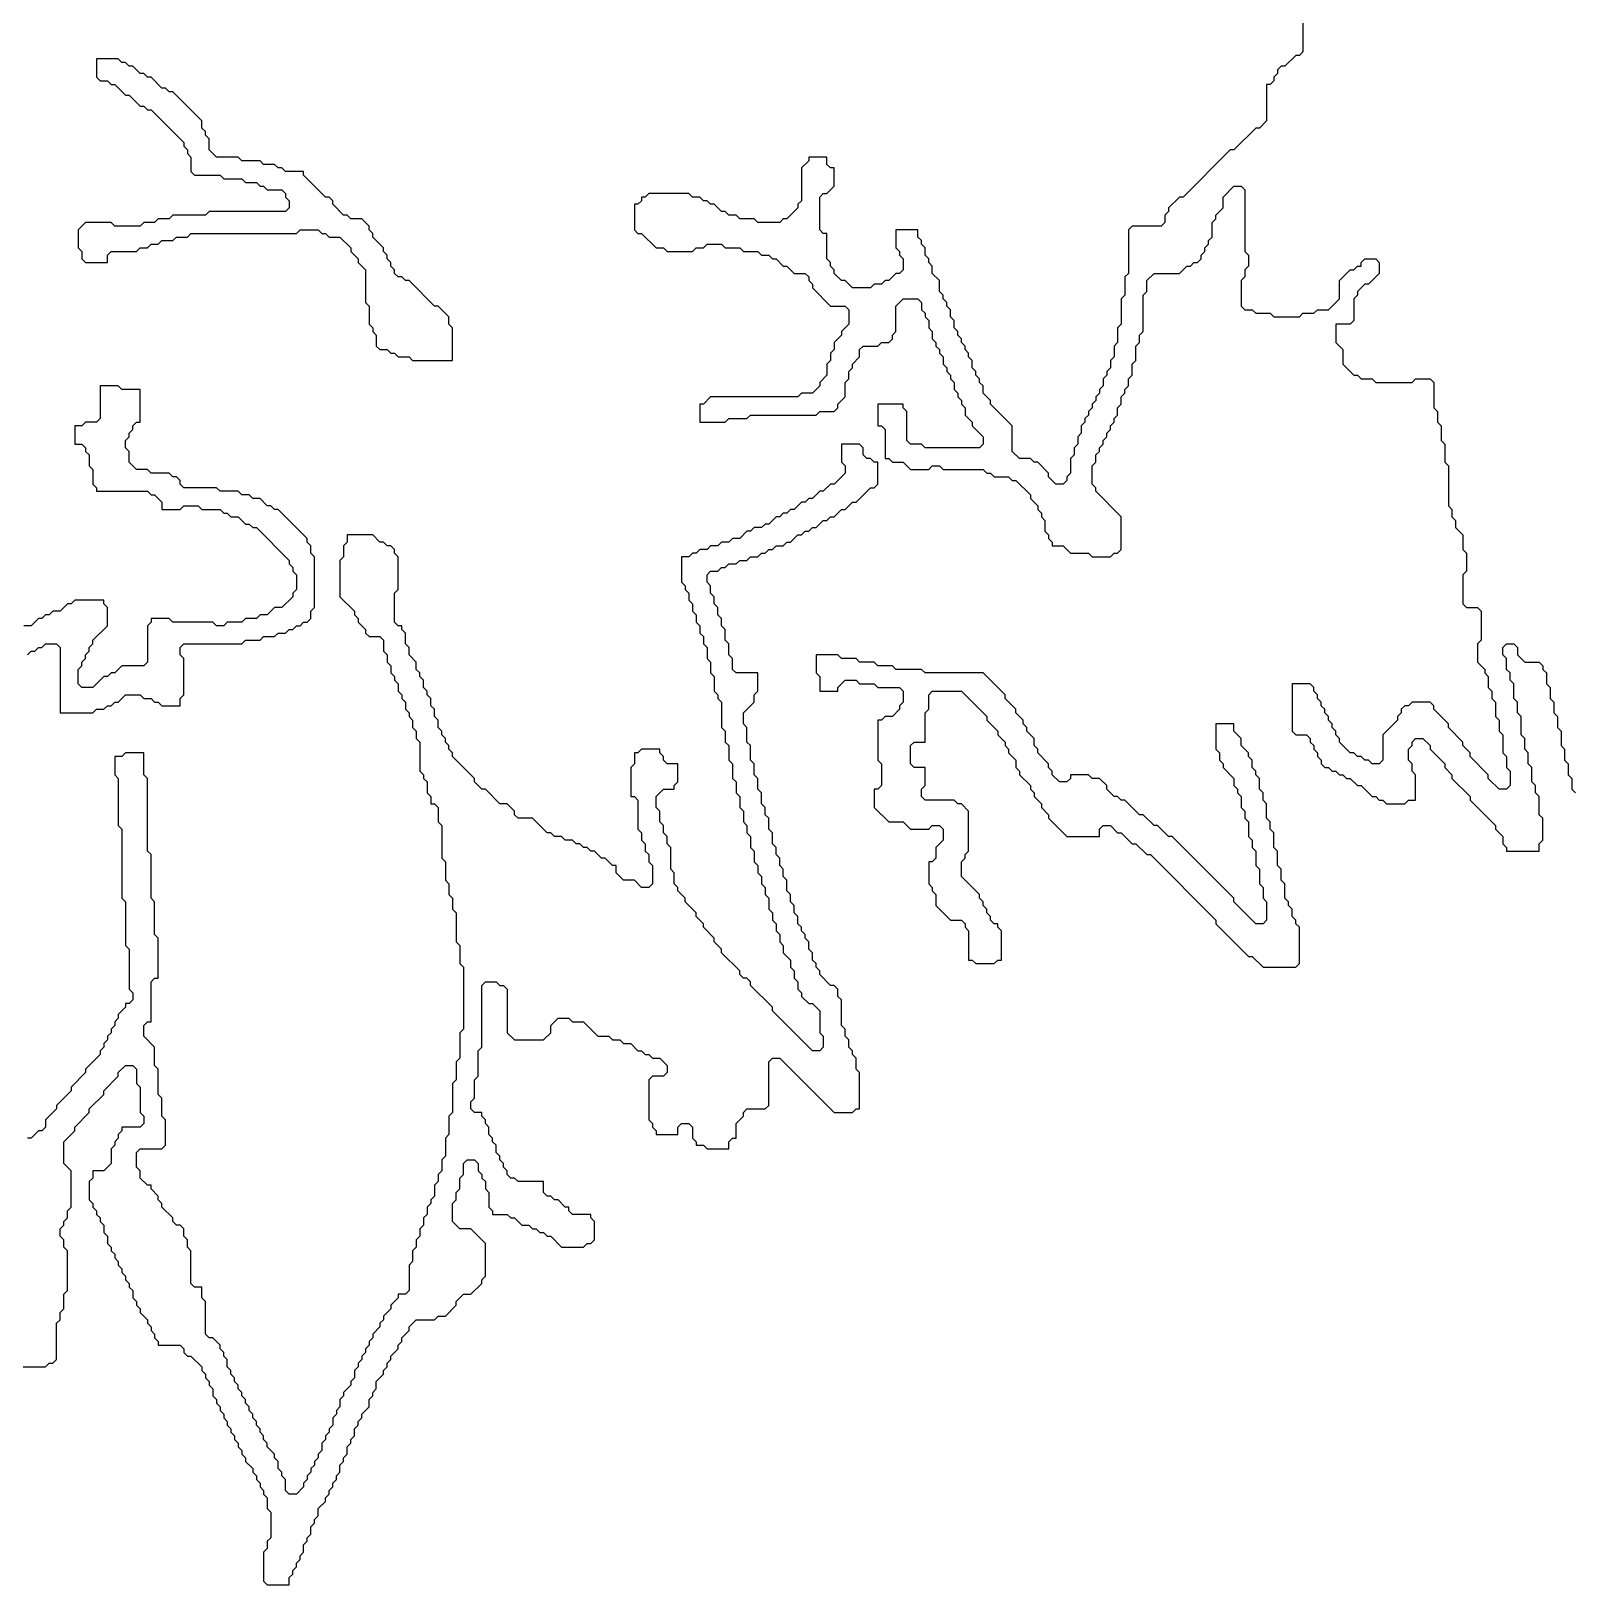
# Model space of a CAD drawing. Header units: metres. Extents: x 0 to 100, y 0 to 127.
# Drawn here: x 73.28 to 83.88, y 1.7 to 12.39 of the extents above; entities that cross this region are included whole.
import ezdxf

# ---------------------------------------------------------------- set-up
doc = ezdxf.new("R2010")
doc.units = ezdxf.units.M

msp = doc.modelspace()

# ---------------------------------------------------------------- linework, layer by layer
for points in [[(82.025, 12.55), (82.025, 12.25), (82, 12.225), (81.975, 12.225), (81.9, 12.15), (81.875, 12.15), (81.85, 12.125), (81.85, 12.1), (81.825, 12.075), (81.825, 12.05), (81.8, 12.025), (81.775, 12.025), (81.775, 11.775), (81.725, 11.725), (81.7, 11.725), (81.55, 11.575), (81.525, 11.575), (81.2, 11.25), (81.175, 11.25), (81.1, 11.175), (81.1, 11.15), (81.075, 11.125), (81.075, 11.075), (81.05, 11.05), (80.85, 11.05), (80.825, 11.025), (80.825, 10.725), (80.8, 10.7), (80.8, 10.575), (80.775, 10.55), (80.775, 10.375), (80.75, 10.35), (80.75, 10.25), (80.725, 10.225), (80.725, 10.15), (80.7, 10.125), (80.7, 10.075), (80.675, 10.05), (80.675, 10.025), (80.65, 10), (80.65, 9.95), (80.625, 9.925), (80.625, 9.9), (80.6, 9.875), (80.6, 9.85), (80.575, 9.825), (80.575, 9.8), (80.55, 9.775), (80.55, 9.75), (80.525, 9.725), (80.525, 9.7), (80.5, 9.675), (80.5, 9.625), (80.475, 9.6), (80.475, 9.55), (80.45, 9.525), (80.45, 9.475), (80.425, 9.45), (80.425, 9.35), (80.4, 9.325), (80.4, 9.3), (80.375, 9.275), (80.325, 9.275), (80.275, 9.325), (80.275, 9.35), (80.2, 9.425), (80.175, 9.425), (80.15, 9.45), (80.075, 9.45), (80.025, 9.5), (80.025, 9.675), (79.875, 9.825), (79.875, 9.85), (79.825, 9.9), (79.825, 9.95), (79.8, 9.975), (79.8, 10), (79.775, 10.025), (79.775, 10.05), (79.75, 10.075), (79.75, 10.125), (79.725, 10.15), (79.725, 10.175), (79.7, 10.2), (79.7, 10.225), (79.675, 10.25), (79.675, 10.275), (79.65, 10.3), (79.65, 10.325), (79.625, 10.35), (79.625, 10.4), (79.6, 10.425), (79.6, 10.475), (79.575, 10.5), (79.575, 10.525), (79.55, 10.55), (79.55, 10.575), (79.525, 10.6), (79.525, 10.675), (79.475, 10.725), (79.475, 10.775), (79.45, 10.8), (79.45, 10.825), (79.425, 10.85), (79.425, 10.9), (79.4, 10.925), (79.4, 10.95), (79.375, 10.975), (79.375, 11.025), (79.225, 11.025), (79.225, 10.9), (79.25, 10.875), (79.25, 10.85), (79.275, 10.825), (79.275, 10.75), (79.25, 10.725), (79.225, 10.725), (79.175, 10.675), (79.15, 10.675), (79.125, 10.65), (79.075, 10.65), (79.05, 10.625), (78.925, 10.625), (78.875, 10.675), (78.85, 10.675), (78.8, 10.725), (78.8, 10.75), (78.775, 10.775), (78.775, 10.8), (78.75, 10.825), (78.75, 11), (78.725, 11), (78.7, 11.025), (78.7, 11.25), (78.725, 11.275), (78.75, 11.275), (78.8, 11.325), (78.8, 11.45), (78.775, 11.45), (78.75, 11.475), (78.75, 11.525), (78.625, 11.525), (78.625, 11.5), (78.575, 11.45), (78.575, 11.225), (78.55, 11.2), (78.55, 11.175), (78.475, 11.1), (78.45, 11.1), (78.425, 11.075), (78.275, 11.075), (78.25, 11.1), (78.15, 11.1), (78.125, 11.125), (78.075, 11.125), (78.05, 11.15), (78.025, 11.15), (77.975, 11.2), (77.95, 11.2), (77.925, 11.225), (77.9, 11.225), (77.875, 11.25), (77.825, 11.25), (77.8, 11.275), (77.525, 11.275), (77.5, 11.25), (77.475, 11.25), (77.475, 11.225), (77.45, 11.2), (77.425, 11.2), (77.425, 11.025), (77.45, 11), (77.475, 11), (77.575, 10.9), (77.625, 10.9), (77.65, 10.875), (77.825, 10.875), (77.85, 10.9), (77.9, 10.9), (77.925, 10.925), (78.025, 10.925), (78.05, 10.9), (78.15, 10.9), (78.175, 10.875), (78.275, 10.875), (78.3, 10.85), (78.35, 10.85), (78.375, 10.825), (78.4, 10.825), (78.45, 10.775), (78.475, 10.775), (78.525, 10.725), (78.6, 10.725), (78.625, 10.7), (78.625, 10.675), (78.65, 10.65), (78.65, 10.625), (78.775, 10.5), (78.875, 10.5), (78.9, 10.475), (78.9, 10.375), (78.85, 10.325), (78.85, 10.3), (78.8, 10.25), (78.8, 10.2), (78.775, 10.175), (78.775, 10.125), (78.75, 10.1), (78.75, 10.025), (78.7, 9.975), (78.7, 9.95), (78.65, 9.9), (78.575, 9.9), (78.55, 9.875), (77.95, 9.875), (77.9, 9.825), (77.875, 9.825), (77.875, 9.7), (78.05, 9.7), (78.075, 9.725), (78.2, 9.725), (78.225, 9.75), (78.675, 9.75), (78.7, 9.775), (78.8, 9.775), (78.825, 9.8), (78.825, 9.825), (78.875, 9.875), (78.875, 9.975), (78.9, 10), (78.9, 10.05), (78.925, 10.075), (78.925, 10.1), (78.975, 10.15), (78.975, 10.2), (79, 10.225), (79.1, 10.225), (79.125, 10.25), (79.175, 10.25), (79.2, 10.275), (79.2, 10.3), (79.225, 10.325), (79.225, 10.5), (79.275, 10.55), (79.375, 10.55), (79.4, 10.525), (79.4, 10.475), (79.425, 10.45), (79.425, 10.425), (79.45, 10.4), (79.45, 10.35), (79.475, 10.325), (79.475, 10.275), (79.5, 10.25), (79.5, 10.225), (79.525, 10.2), (79.525, 10.175), (79.55, 10.15), (79.55, 10.1), (79.575, 10.075), (79.575, 10.05), (79.6, 10.025), (79.6, 10), (79.625, 9.975), (79.625, 9.925), (79.65, 9.9), (79.65, 9.875), (79.675, 9.85), (79.675, 9.825), (79.7, 9.8), (79.7, 9.75), (79.75, 9.7), (79.75, 9.675), (79.825, 9.6), (79.825, 9.55), (79.8, 9.525), (79.425, 9.525), (79.4, 9.55), (79.325, 9.55), (79.3, 9.575), (79.3, 9.775), (79.275, 9.8), (79.275, 9.825), (79.1, 9.825), (79.1, 9.675), (79.125, 9.675), (79.15, 9.65), (79.15, 9.45), (79.175, 9.45), (79.2, 9.425), (79.275, 9.425), (79.325, 9.375), (79.45, 9.375), (79.475, 9.4), (79.525, 9.4), (79.55, 9.375), (79.825, 9.375), (79.85, 9.35), (79.875, 9.35), (79.9, 9.325), (80, 9.325), (80.025, 9.3), (80.05, 9.3), (80.15, 9.2), (80.15, 9.175), (80.2, 9.125), (80.2, 9.1), (80.225, 9.075), (80.225, 9.05), (80.25, 9.025), (80.25, 8.95), (80.275, 8.925), (80.275, 8.9), (80.3, 8.875), (80.3, 8.85), (80.375, 8.85), (80.425, 8.8), (80.55, 8.8), (80.575, 8.775), (80.7, 8.775), (80.725, 8.8), (80.75, 8.8), (80.775, 8.825), (80.775, 9.05), (80.6, 9.225), (80.6, 9.25), (80.575, 9.275), (80.575, 9.4), (80.6, 9.425), (80.6, 9.475), (80.625, 9.5), (80.625, 9.525), (80.65, 9.55), (80.65, 9.575), (80.675, 9.6), (80.675, 9.625), (80.7, 9.65), (80.7, 9.675), (80.725, 9.7), (80.725, 9.725), (80.75, 9.75), (80.75, 9.8), (80.775, 9.825), (80.775, 9.875), (80.8, 9.9), (80.8, 9.925), (80.825, 9.95), (80.825, 10), (80.85, 10.025), (80.85, 10.1), (80.875, 10.125), (80.875, 10.225), (80.9, 10.25), (80.9, 10.3), (80.925, 10.325), (80.925, 10.575), (80.95, 10.6), (80.95, 10.675), (81, 10.725), (81.175, 10.725), (81.225, 10.775), (81.25, 10.775), (81.275, 10.8), (81.3, 10.8), (81.325, 10.825), (81.325, 10.85), (81.35, 10.875), (81.35, 10.9), (81.375, 10.925), (81.375, 10.95), (81.4, 10.975), (81.4, 11.075), (81.425, 11.1), (81.425, 11.125), (81.475, 11.175), (81.475, 11.25), (81.55, 11.325), (81.6, 11.325), (81.625, 11.3), (81.625, 10.875), (81.65, 10.85), (81.65, 10.775), (81.625, 10.75), (81.625, 10.7), (81.6, 10.675), (81.6, 10.5), (81.625, 10.475), (81.675, 10.475), (81.7, 10.45), (81.8, 10.45), (81.825, 10.425), (82, 10.425), (82.025, 10.45), (82.1, 10.45), (82.125, 10.475), (82.2, 10.475), (82.275, 10.55), (82.275, 10.675), (82.35, 10.75), (82.375, 10.75), (82.4, 10.775), (82.425, 10.775), (82.425, 10.8), (82.45, 10.825), (82.525, 10.825), (82.55, 10.8), (82.55, 10.725), (82.475, 10.65), (82.45, 10.65), (82.4, 10.6), (82.4, 10.575), (82.375, 10.55), (82.375, 10.4), (82.35, 10.375), (82.25, 10.375), (82.25, 10.25), (82.3, 10.2), (82.3, 10.1), (82.375, 10.025), (82.4, 10.025), (82.425, 10), (82.5, 10), (82.525, 9.975), (82.775, 9.975), (82.8, 10), (82.9, 10), (82.925, 9.975), (82.925, 9.8), (82.95, 9.775), (82.95, 9.7), (82.975, 9.675), (82.975, 9.575), (83, 9.55), (83, 9.425), (83.025, 9.4), (83.025, 9.125), (83.05, 9.1), (83.05, 9.05), (83.075, 9.025), (83.075, 8.975), (83.125, 8.925), (83.125, 8.825), (83.15, 8.8), (83.15, 8.675), (83.125, 8.65), (83.125, 8.45), (83.15, 8.425), (83.225, 8.425), (83.25, 8.4), (83.25, 8.2), (83.225, 8.175), (83.225, 8.05), (83.275, 8), (83.275, 7.975), (83.3, 7.95), (83.3, 7.875), (83.325, 7.85), (83.325, 7.8), (83.35, 7.775), (83.35, 7.675), (83.375, 7.65), (83.375, 7.575), (83.4, 7.55), (83.4, 7.425), (83.425, 7.4), (83.425, 7.325), (83.45, 7.3), (83.45, 7.2), (83.425, 7.175), (83.375, 7.175), (83.3, 7.25), (83.3, 7.275), (83.175, 7.4), (83.175, 7.425), (83.125, 7.475), (83.125, 7.5), (83.025, 7.6), (83.025, 7.625), (82.925, 7.725), (82.925, 7.75), (82.9, 7.775), (82.775, 7.775), (82.75, 7.75), (82.725, 7.75), (82.7, 7.725), (82.7, 7.7), (82.675, 7.675), (82.675, 7.65), (82.575, 7.55), (82.575, 7.375), (82.55, 7.35), (82.5, 7.35), (82.475, 7.375), (82.45, 7.375), (82.425, 7.4), (82.4, 7.4), (82.375, 7.425), (82.35, 7.425), (82.275, 7.5), (82.275, 7.525), (82.25, 7.55), (82.25, 7.575), (82.225, 7.6), (82.225, 7.625), (82.2, 7.65), (82.2, 7.675), (82.175, 7.7), (82.175, 7.725), (82.15, 7.75), (82.15, 7.775), (82.125, 7.8), (82.125, 7.825), (82.1, 7.85), (82.1, 7.875), (82.075, 7.9), (81.95, 7.9), (81.95, 7.575), (81.975, 7.55), (82.05, 7.55), (82.075, 7.525), (82.075, 7.5), (82.1, 7.475), (82.1, 7.45), (82.125, 7.425), (82.125, 7.4), (82.15, 7.375), (82.15, 7.35), (82.175, 7.325), (82.2, 7.325), (82.225, 7.3), (82.25, 7.3), (82.275, 7.275), (82.3, 7.275), (82.325, 7.25), (82.35, 7.25), (82.4, 7.2), (82.425, 7.2), (82.5, 7.125), (82.525, 7.125), (82.55, 7.1), (82.575, 7.1), (82.6, 7.075), (82.725, 7.075), (82.75, 7.1), (82.8, 7.1), (82.8, 7.275), (82.775, 7.3), (82.775, 7.35), (82.75, 7.375), (82.75, 7.45), (82.775, 7.475), (82.775, 7.5), (82.8, 7.525), (82.85, 7.525), (82.9, 7.475), (82.9, 7.45), (83, 7.35), (83, 7.325), (83.05, 7.275), (83.05, 7.25), (83.175, 7.125), (83.175, 7.1), (83.35, 6.925), (83.35, 6.9), (83.4, 6.85), (83.4, 6.8), (83.425, 6.775), (83.425, 6.75), (83.65, 6.75), (83.65, 6.8), (83.675, 6.825), (83.675, 6.975), (83.65, 7), (83.65, 7.125), (83.625, 7.15), (83.625, 7.2), (83.6, 7.225), (83.6, 7.325), (83.575, 7.35), (83.575, 7.425), (83.55, 7.45), (83.55, 7.525), (83.525, 7.55), (83.525, 7.675), (83.5, 7.7), (83.5, 7.775), (83.475, 7.8), (83.475, 7.9), (83.45, 7.925), (83.45, 7.975), (83.425, 8), (83.425, 8.075), (83.4, 8.1), (83.4, 8.15), (83.425, 8.175), (83.475, 8.175), (83.5, 8.15), (83.5, 8.1), (83.55, 8.05), (83.65, 8.05), (83.675, 8.025), (83.675, 8), (83.7, 7.975), (83.7, 7.9), (83.725, 7.875), (83.725, 7.8), (83.75, 7.775), (83.75, 7.7), (83.775, 7.675), (83.775, 7.6), (83.8, 7.575), (83.8, 7.475), (83.825, 7.45), (83.825, 7.375), (83.85, 7.35), (83.85, 7.275), (83.875, 7.25), (83.875, 7.175), (83.9, 7.15)], [(73.25, 8.1), (73.275, 8.125), (73.3, 8.125), (73.325, 8.15), (73.35, 8.15), (73.375, 8.175), (73.45, 8.175), (73.475, 8.15), (73.475, 7.7), (73.7, 7.7), (73.725, 7.725), (73.775, 7.725), (73.8, 7.75), (73.825, 7.75), (73.85, 7.775), (73.875, 7.775), (73.925, 7.825), (74.025, 7.825), (74.05, 7.8), (74.1, 7.8), (74.125, 7.775), (74.15, 7.775), (74.175, 7.75), (74.3, 7.75), (74.3, 7.8), (74.325, 7.825), (74.325, 8.075), (74.3, 8.1), (74.3, 8.15), (74.325, 8.175), (74.725, 8.175), (74.75, 8.2), (74.85, 8.2), (74.875, 8.225), (74.95, 8.225), (74.975, 8.25), (75.025, 8.25), (75.05, 8.275), (75.075, 8.275), (75.1, 8.3), (75.125, 8.3), (75.15, 8.325), (75.175, 8.325), (75.2, 8.35), (75.2, 8.4), (75.225, 8.425), (75.225, 8.775), (75.2, 8.8), (75.2, 8.85), (75.175, 8.875), (75.175, 8.9), (74.975, 9.1), (74.95, 9.1), (74.925, 9.125), (74.9, 9.125), (74.85, 9.175), (74.8, 9.175), (74.775, 9.2), (74.725, 9.2), (74.7, 9.225), (74.575, 9.225), (74.55, 9.25), (74.325, 9.25), (74.3, 9.275), (74.3, 9.3), (74.275, 9.325), (74.25, 9.325), (74.225, 9.35), (74.1, 9.35), (74.075, 9.375), (74, 9.375), (73.95, 9.425), (73.95, 9.5), (73.925, 9.525), (73.925, 9.575), (73.95, 9.6), (73.95, 9.625), (73.975, 9.65), (73.975, 9.675), (74, 9.7), (74.025, 9.7), (74.025, 9.925), (73.9, 9.925), (73.875, 9.95), (73.75, 9.95), (73.75, 9.725), (73.725, 9.7), (73.65, 9.7), (73.625, 9.675), (73.575, 9.675), (73.575, 9.55), (73.625, 9.55), (73.65, 9.525), (73.65, 9.5), (73.675, 9.475), (73.675, 9.4), (73.7, 9.375), (73.7, 9.275), (73.725, 9.25), (73.725, 9.225), (74.075, 9.225), (74.1, 9.2), (74.125, 9.2), (74.175, 9.15), (74.175, 9.1), (74.3, 9.1), (74.325, 9.125), (74.425, 9.125), (74.45, 9.1), (74.575, 9.1), (74.6, 9.075), (74.625, 9.075), (74.65, 9.05), (74.7, 9.05), (74.75, 9), (74.775, 9), (74.8, 8.975), (74.825, 8.975), (75.05, 8.75), (75.05, 8.725), (75.075, 8.7), (75.075, 8.675), (75.1, 8.65), (75.1, 8.55), (75.075, 8.525), (75.075, 8.5), (75, 8.425), (74.95, 8.425), (74.9, 8.375), (74.85, 8.375), (74.825, 8.35), (74.75, 8.35), (74.725, 8.325), (74.625, 8.325), (74.6, 8.3), (74.55, 8.3), (74.525, 8.325), (74.25, 8.325), (74.225, 8.35), (74.1, 8.35), (74.1, 8.325), (74.075, 8.3), (74.075, 8.05), (74.05, 8.025), (73.9, 8.025), (73.85, 7.975), (73.825, 7.975), (73.8, 7.95), (73.775, 7.95), (73.7, 7.875), (73.625, 7.875), (73.6, 7.9), (73.6, 8), (73.625, 8.025), (73.625, 8.05), (73.65, 8.075), (73.65, 8.1), (73.675, 8.125), (73.675, 8.15), (73.7, 8.175), (73.7, 8.2), (73.8, 8.3), (73.8, 8.425), (73.775, 8.45), (73.775, 8.475), (73.575, 8.475), (73.55, 8.45), (73.525, 8.45), (73.475, 8.4), (73.425, 8.4), (73.4, 8.375), (73.375, 8.375), (73.35, 8.35), (73.325, 8.35), (73.275, 8.3), (73.225, 8.3)], [(73.075, 3.2), (73.375, 3.2), (73.4, 3.225), (73.425, 3.225), (73.45, 3.25), (73.45, 3.5), (73.475, 3.525), (73.475, 3.575), (73.5, 3.6), (73.5, 3.7), (73.525, 3.725), (73.525, 4), (73.5, 4.025), (73.5, 4.075), (73.475, 4.1), (73.475, 4.15), (73.5, 4.175), (73.5, 4.2), (73.525, 4.225), (73.525, 4.275), (73.55, 4.3), (73.55, 4.55), (73.5, 4.6), (73.5, 4.75), (73.575, 4.825), (73.575, 4.85), (73.675, 4.95), (73.675, 4.975), (73.775, 5.075), (73.775, 5.1), (73.875, 5.2), (73.875, 5.225), (73.925, 5.275), (73.975, 5.275), (74, 5.25), (74, 5.15), (74.025, 5.125), (74.025, 4.95), (74.05, 4.925), (74.05, 4.875), (74.025, 4.85), (73.9, 4.85), (73.9, 4.825), (73.875, 4.8), (73.875, 4.775), (73.85, 4.75), (73.85, 4.725), (73.825, 4.7), (73.825, 4.6), (73.775, 4.55), (73.7, 4.55), (73.7, 4.5), (73.675, 4.475), (73.675, 4.35), (73.7, 4.325), (73.7, 4.3), (73.725, 4.275), (73.725, 4.25), (73.75, 4.225), (73.75, 4.2), (73.775, 4.175), (73.775, 4.125), (73.8, 4.1), (73.8, 4.05), (73.825, 4.025), (73.825, 4), (73.85, 3.975), (73.85, 3.95), (73.875, 3.925), (73.875, 3.9), (73.9, 3.875), (73.9, 3.85), (73.925, 3.825), (73.925, 3.8), (73.95, 3.775), (73.95, 3.75), (73.975, 3.725), (73.975, 3.675), (74, 3.65), (74, 3.625), (74.025, 3.6), (74.025, 3.575), (74.075, 3.525), (74.075, 3.5), (74.1, 3.475), (74.1, 3.45), (74.125, 3.425), (74.125, 3.4), (74.15, 3.375), (74.15, 3.35), (74.3, 3.35), (74.325, 3.325), (74.325, 3.3), (74.35, 3.275), (74.375, 3.275), (74.45, 3.2), (74.45, 3.175), (74.475, 3.15), (74.475, 3.125), (74.5, 3.1), (74.5, 3.075), (74.525, 3.05), (74.525, 3), (74.55, 2.975), (74.55, 2.95), (74.575, 2.925), (74.575, 2.9), (74.6, 2.875), (74.6, 2.85), (74.625, 2.825), (74.625, 2.8), (74.65, 2.775), (74.65, 2.75), (74.675, 2.725), (74.675, 2.7), (74.7, 2.675), (74.7, 2.65), (74.725, 2.625), (74.725, 2.6), (74.75, 2.575), (74.75, 2.55), (74.8, 2.5), (74.8, 2.475), (74.825, 2.45), (74.825, 2.425), (74.85, 2.4), (74.85, 2.375), (74.875, 2.35), (74.875, 2.325), (74.9, 2.3), (74.9, 2.225), (74.925, 2.2), (74.925, 2.025), (74.9, 2), (74.9, 1.95), (74.875, 1.925), (74.875, 1.725), (74.9, 1.7), (75.05, 1.7), (75.05, 1.75), (75.075, 1.775), (75.075, 1.8), (75.1, 1.825), (75.1, 1.85), (75.125, 1.875), (75.125, 1.9), (75.15, 1.925), (75.15, 1.975), (75.175, 2), (75.175, 2.025), (75.2, 2.05), (75.2, 2.1), (75.225, 2.125), (75.225, 2.15), (75.25, 2.175), (75.25, 2.225), (75.3, 2.275), (75.3, 2.3), (75.325, 2.325), (75.325, 2.35), (75.35, 2.375), (75.35, 2.4), (75.375, 2.425), (75.375, 2.45), (75.4, 2.475), (75.4, 2.525), (75.425, 2.55), (75.425, 2.575), (75.45, 2.6), (75.45, 2.65), (75.475, 2.675), (75.475, 2.7), (75.5, 2.725), (75.5, 2.775), (75.525, 2.8), (75.525, 2.825), (75.55, 2.85), (75.55, 2.875), (75.6, 2.925), (75.6, 2.975), (75.625, 3), (75.625, 3.025), (75.65, 3.05), (75.65, 3.1), (75.7, 3.15), (75.7, 3.175), (75.725, 3.2), (75.725, 3.225), (75.75, 3.25), (75.75, 3.275), (75.8, 3.325), (75.8, 3.35), (75.825, 3.375), (75.825, 3.4), (75.875, 3.45), (75.875, 3.475), (75.925, 3.525), (76.05, 3.525), (76.075, 3.55), (76.125, 3.55), (76.2, 3.625), (76.2, 3.65), (76.25, 3.7), (76.3, 3.7), (76.375, 3.775), (76.375, 3.8), (76.4, 3.825), (76.4, 4.05), (76.3, 4.15), (76.225, 4.15), (76.175, 4.2), (76.175, 4.325), (76.2, 4.35), (76.2, 4.4), (76.225, 4.425), (76.225, 4.5), (76.25, 4.525), (76.25, 4.6), (76.275, 4.625), (76.325, 4.625), (76.35, 4.6), (76.35, 4.55), (76.375, 4.525), (76.375, 4.5), (76.4, 4.475), (76.4, 4.425), (76.425, 4.4), (76.425, 4.3), (76.45, 4.275), (76.45, 4.25), (76.55, 4.25), (76.575, 4.225), (76.6, 4.225), (76.65, 4.175), (76.7, 4.175), (76.725, 4.15), (76.75, 4.15), (76.775, 4.125), (76.8, 4.125), (76.825, 4.1), (76.85, 4.1), (76.925, 4.025), (77.075, 4.025), (77.1, 4.05), (77.125, 4.05), (77.15, 4.075), (77.15, 4.2), (77.125, 4.225), (77.125, 4.25), (77, 4.25), (76.975, 4.275), (76.975, 4.3), (76.95, 4.3), (76.9, 4.35), (76.875, 4.35), (76.85, 4.375), (76.825, 4.375), (76.8, 4.4), (76.8, 4.475), (76.625, 4.475), (76.6, 4.5), (76.575, 4.5), (76.55, 4.525), (76.55, 4.55), (76.525, 4.575), (76.525, 4.6), (76.5, 4.625), (76.5, 4.65), (76.475, 4.675), (76.475, 4.725), (76.45, 4.75), (76.45, 4.775), (76.425, 4.8), (76.425, 4.85), (76.4, 4.875), (76.4, 4.9), (76.375, 4.925), (76.375, 4.95), (76.325, 4.95), (76.3, 4.975), (76.3, 5.025), (76.325, 5.05), (76.325, 5.175), (76.35, 5.2), (76.35, 5.375), (76.375, 5.4), (76.375, 5.825), (76.4, 5.85), (76.475, 5.85), (76.5, 5.825), (76.525, 5.825), (76.55, 5.8), (76.55, 5.5), (76.6, 5.45), (76.8, 5.45), (76.85, 5.5), (76.85, 5.55), (76.9, 5.6), (76.975, 5.6), (77, 5.575), (77.075, 5.575), (77.175, 5.475), (77.25, 5.475), (77.275, 5.45), (77.325, 5.45), (77.35, 5.425), (77.4, 5.425), (77.45, 5.375), (77.475, 5.375), (77.5, 5.35), (77.525, 5.35), (77.55, 5.325), (77.6, 5.325), (77.65, 5.275), (77.65, 5.225), (77.625, 5.2), (77.55, 5.2), (77.525, 5.175), (77.525, 4.9), (77.55, 4.875), (77.55, 4.85), (77.575, 4.825), (77.575, 4.8), (77.725, 4.8), (77.725, 4.85), (77.75, 4.875), (77.8, 4.875), (77.825, 4.85), (77.825, 4.775), (77.85, 4.75), (77.85, 4.725), (77.9, 4.725), (77.925, 4.7), (78.075, 4.7), (78.075, 4.75), (78.1, 4.775), (78.125, 4.775), (78.125, 4.875), (78.175, 4.925), (78.175, 4.95), (78.2, 4.975), (78.325, 4.975), (78.35, 5), (78.35, 5.3), (78.375, 5.325), (78.425, 5.325), (78.8, 4.95), (78.925, 4.95), (78.95, 4.975), (78.975, 4.975), (78.975, 5.225), (78.95, 5.25), (78.95, 5.325), (78.925, 5.35), (78.925, 5.375), (78.9, 5.4), (78.9, 5.45), (78.875, 5.475), (78.875, 5.525), (78.85, 5.55), (78.85, 5.725), (78.825, 5.75), (78.825, 5.8), (78.8, 5.825), (78.775, 5.825), (78.7, 5.9), (78.7, 5.925), (78.675, 5.95), (78.675, 5.975), (78.65, 6), (78.65, 6.05), (78.625, 6.075), (78.625, 6.125), (78.6, 6.15), (78.6, 6.175), (78.575, 6.2), (78.575, 6.225), (78.55, 6.25), (78.55, 6.3), (78.525, 6.325), (78.525, 6.375), (78.5, 6.4), (78.5, 6.45), (78.475, 6.475), (78.475, 6.55), (78.45, 6.575), (78.45, 6.625), (78.425, 6.65), (78.425, 6.7), (78.4, 6.725), (78.4, 6.775), (78.375, 6.8), (78.375, 6.875), (78.35, 6.9), (78.35, 6.975), (78.325, 7), (78.325, 7.05), (78.3, 7.075), (78.3, 7.15), (78.275, 7.175), (78.275, 7.25), (78.25, 7.275), (78.25, 7.35), (78.225, 7.375), (78.225, 7.475), (78.2, 7.5), (78.2, 7.6), (78.175, 7.625), (78.175, 7.7), (78.25, 7.775), (78.25, 7.825), (78.275, 7.85), (78.275, 7.975), (78.125, 7.975), (78.1, 8), (78.1, 8.075), (78.075, 8.1), (78.075, 8.175), (78.05, 8.2), (78.05, 8.275), (78.025, 8.3), (78.025, 8.35), (78, 8.375), (78, 8.425), (77.975, 8.45), (77.975, 8.5), (77.95, 8.525), (77.95, 8.575), (77.925, 8.6), (77.925, 8.65), (77.95, 8.675), (78, 8.675), (78.025, 8.7), (78.05, 8.7), (78.075, 8.725), (78.125, 8.725), (78.15, 8.75), (78.2, 8.75), (78.225, 8.775), (78.275, 8.775), (78.3, 8.8), (78.325, 8.8), (78.35, 8.825), (78.375, 8.825), (78.4, 8.85), (78.45, 8.85), (78.475, 8.875), (78.5, 8.875), (78.55, 8.925), (78.575, 8.925), (78.6, 8.95), (78.625, 8.95), (78.65, 8.975), (78.675, 8.975), (78.725, 9.025), (78.75, 9.025), (78.775, 9.05), (78.8, 9.05), (78.85, 9.1), (78.875, 9.1), (78.925, 9.15), (78.95, 9.15), (79.05, 9.25), (79.075, 9.25), (79.1, 9.275), (79.1, 9.425), (79.075, 9.425), (79.05, 9.45), (79.025, 9.45), (79, 9.475), (79, 9.525), (78.975, 9.55), (78.85, 9.55), (78.85, 9.425), (78.875, 9.4), (78.875, 9.35), (78.8, 9.275), (78.775, 9.275), (78.725, 9.225), (78.7, 9.225), (78.65, 9.175), (78.625, 9.175), (78.6, 9.15), (78.575, 9.15), (78.525, 9.1), (78.5, 9.1), (78.475, 9.075), (78.45, 9.075), (78.425, 9.05), (78.4, 9.05), (78.35, 9), (78.325, 9), (78.3, 8.975), (78.25, 8.975), (78.225, 8.95), (78.2, 8.95), (78.15, 8.9), (78.1, 8.9), (78.075, 8.875), (78.025, 8.875), (78, 8.85), (77.95, 8.85), (77.925, 8.825), (77.875, 8.825), (77.85, 8.8), (77.825, 8.8), (77.8, 8.775), (77.75, 8.775), (77.75, 8.6), (77.775, 8.575), (77.775, 8.55), (77.8, 8.525), (77.8, 8.475), (77.825, 8.45), (77.825, 8.4), (77.85, 8.375), (77.85, 8.325), (77.875, 8.3), (77.875, 8.25), (77.9, 8.225), (77.9, 8.175), (77.925, 8.15), (77.925, 8.075), (77.95, 8.05), (77.95, 7.975), (77.975, 7.95), (77.975, 7.85), (78, 7.825), (78, 7.8), (78.025, 7.775), (78.025, 7.6), (78.05, 7.575), (78.05, 7.5), (78.075, 7.475), (78.075, 7.375), (78.1, 7.35), (78.1, 7.25), (78.125, 7.225), (78.125, 7.15), (78.15, 7.125), (78.15, 7.05), (78.175, 7.025), (78.175, 6.95), (78.2, 6.925), (78.2, 6.875), (78.225, 6.85), (78.225, 6.775), (78.25, 6.75), (78.25, 6.675), (78.275, 6.65), (78.275, 6.6), (78.3, 6.575), (78.3, 6.525), (78.325, 6.5), (78.325, 6.45), (78.35, 6.425), (78.35, 6.35), (78.375, 6.325), (78.375, 6.275), (78.4, 6.25), (78.4, 6.2), (78.425, 6.175), (78.425, 6.125), (78.45, 6.1), (78.45, 6.05), (78.5, 6), (78.5, 5.95), (78.525, 5.925), (78.525, 5.875), (78.55, 5.85), (78.55, 5.8), (78.575, 5.775), (78.575, 5.75), (78.625, 5.7), (78.65, 5.7), (78.7, 5.65), (78.7, 5.5), (78.725, 5.475), (78.725, 5.4), (78.7, 5.375), (78.65, 5.375), (78.375, 5.65), (78.375, 5.675), (78.225, 5.825), (78.225, 5.85), (78.2, 5.875), (78.175, 5.875), (78.15, 5.9), (78.15, 5.925), (78.025, 6.05), (78.025, 6.075), (77.975, 6.125), (77.975, 6.15), (77.9, 6.225), (77.9, 6.25), (77.85, 6.3), (77.85, 6.325), (77.775, 6.4), (77.775, 6.425), (77.725, 6.475), (77.725, 6.5), (77.7, 6.525), (77.7, 6.6), (77.675, 6.625), (77.675, 6.775), (77.65, 6.8), (77.65, 6.85), (77.625, 6.875), (77.625, 6.925), (77.6, 6.95), (77.6, 7.025), (77.575, 7.05), (77.575, 7.125), (77.625, 7.175), (77.7, 7.175), (77.7, 7.2), (77.725, 7.225), (77.725, 7.35), (77.65, 7.35), (77.625, 7.375), (77.625, 7.4), (77.6, 7.425), (77.6, 7.45), (77.475, 7.45), (77.45, 7.425), (77.425, 7.425), (77.425, 7.35), (77.4, 7.325), (77.4, 7.125), (77.425, 7.125), (77.45, 7.1), (77.45, 6.9), (77.475, 6.875), (77.475, 6.825), (77.5, 6.8), (77.5, 6.75), (77.525, 6.725), (77.525, 6.675), (77.55, 6.65), (77.55, 6.525), (77.525, 6.5), (77.475, 6.5), (77.425, 6.55), (77.35, 6.55), (77.3, 6.6), (77.3, 6.65), (77.275, 6.65), (77.225, 6.7), (77.2, 6.7), (77.15, 6.75), (77.125, 6.75), (77.1, 6.775), (77.075, 6.775), (77.05, 6.8), (77.025, 6.8), (77, 6.825), (76.95, 6.825), (76.925, 6.85), (76.875, 6.85), (76.85, 6.875), (76.825, 6.875), (76.725, 6.975), (76.625, 6.975), (76.6, 7), (76.6, 7.025), (76.55, 7.075), (76.5, 7.075), (76.4, 7.175), (76.375, 7.175), (76.325, 7.225), (76.325, 7.25), (76.175, 7.4), (76.175, 7.425), (76.15, 7.45), (76.15, 7.475), (76.125, 7.5), (76.125, 7.525), (76.1, 7.55), (76.1, 7.575), (76.075, 7.6), (76.075, 7.65), (76.05, 7.675), (76.05, 7.725), (76.025, 7.75), (76.025, 7.8), (76, 7.825), (76, 7.85), (75.975, 7.875), (75.975, 7.925), (75.95, 7.95), (75.95, 7.975), (75.925, 8), (75.925, 8.05), (75.875, 8.1), (75.875, 8.15), (75.85, 8.175), (75.85, 8.25), (75.825, 8.275), (75.825, 8.3), (75.8, 8.3), (75.775, 8.325), (75.775, 8.525), (75.8, 8.55), (75.8, 8.775), (75.775, 8.8), (75.775, 8.825), (75.75, 8.85), (75.725, 8.85), (75.7, 8.875), (75.675, 8.875), (75.625, 8.925), (75.45, 8.925), (75.45, 8.875), (75.425, 8.85), (75.425, 8.775), (75.4, 8.75), (75.4, 8.5), (75.5, 8.4), (75.5, 8.375), (75.525, 8.35), (75.525, 8.325), (75.575, 8.275), (75.575, 8.25), (75.6, 8.225), (75.675, 8.225), (75.7, 8.2), (75.7, 8.125), (75.725, 8.1), (75.725, 8.05), (75.75, 8.025), (75.75, 7.975), (75.775, 7.95), (75.775, 7.925), (75.8, 7.9), (75.8, 7.85), (75.825, 7.825), (75.825, 7.8), (75.85, 7.775), (75.85, 7.725), (75.875, 7.7), (75.875, 7.675), (75.9, 7.65), (75.9, 7.6), (75.925, 7.575), (75.925, 7.525), (75.95, 7.5), (75.95, 7.3), (75.975, 7.275), (75.975, 7.25), (76, 7.225), (76, 7.15), (76.025, 7.125), (76.025, 7.075), (76.05, 7.075), (76.075, 7.05), (76.075, 6.95), (76.1, 6.925), (76.1, 6.7), (76.125, 6.675), (76.125, 6.55), (76.15, 6.525), (76.15, 6.45), (76.175, 6.425), (76.175, 6.35), (76.2, 6.325), (76.2, 6.125), (76.225, 6.1), (76.225, 5.975), (76.25, 5.95), (76.25, 5.525), (76.225, 5.5), (76.225, 5.325), (76.2, 5.3), (76.2, 5.175), (76.175, 5.15), (76.175, 4.95), (76.15, 4.925), (76.15, 4.8), (76.125, 4.775), (76.125, 4.65), (76.1, 4.625), (76.1, 4.55), (76.075, 4.525), (76.075, 4.475), (76.05, 4.45), (76.05, 4.375), (76.025, 4.35), (76.025, 4.325), (76, 4.3), (76, 4.25), (75.975, 4.225), (75.975, 4.175), (75.95, 4.15), (75.95, 4.1), (75.925, 4.075), (75.925, 4.025), (75.9, 4), (75.9, 3.925), (75.875, 3.9), (75.875, 3.725), (75.85, 3.7), (75.8, 3.7), (75.8, 3.675), (75.75, 3.625), (75.75, 3.6), (75.7, 3.55), (75.7, 3.525), (75.675, 3.5), (75.675, 3.475), (75.625, 3.425), (75.625, 3.4), (75.6, 3.375), (75.6, 3.35), (75.575, 3.325), (75.575, 3.3), (75.55, 3.275), (75.55, 3.25), (75.525, 3.225), (75.525, 3.2), (75.5, 3.175), (75.5, 3.125), (75.475, 3.1), (75.475, 3.075), (75.425, 3.025), (75.425, 3), (75.4, 2.975), (75.4, 2.925), (75.375, 2.9), (75.375, 2.875), (75.35, 2.85), (75.35, 2.8), (75.325, 2.775), (75.325, 2.75), (75.3, 2.725), (75.3, 2.7), (75.275, 2.675), (75.275, 2.625), (75.25, 2.6), (75.25, 2.575), (75.225, 2.55), (75.225, 2.525), (75.2, 2.5), (75.2, 2.475), (75.175, 2.45), (75.175, 2.425), (75.15, 2.4), (75.15, 2.375), (75.1, 2.325), (75.05, 2.325), (75.025, 2.35), (75.025, 2.425), (75, 2.45), (75, 2.475), (74.975, 2.5), (74.975, 2.55), (74.95, 2.575), (74.95, 2.6), (74.9, 2.65), (74.9, 2.675), (74.875, 2.7), (74.875, 2.725), (74.85, 2.75), (74.85, 2.775), (74.825, 2.8), (74.825, 2.825), (74.8, 2.85), (74.8, 2.875), (74.775, 2.9), (74.775, 2.925), (74.75, 2.95), (74.75, 2.975), (74.725, 3), (74.725, 3.025), (74.7, 3.05), (74.7, 3.075), (74.675, 3.1), (74.675, 3.125), (74.65, 3.15), (74.65, 3.175), (74.625, 3.2), (74.625, 3.25), (74.6, 3.275), (74.6, 3.3), (74.575, 3.325), (74.575, 3.35), (74.525, 3.4), (74.5, 3.4), (74.475, 3.425), (74.475, 3.65), (74.45, 3.675), (74.45, 3.75), (74.4, 3.75), (74.375, 3.775), (74.375, 4), (74.35, 4.025), (74.35, 4.075), (74.325, 4.1), (74.325, 4.15), (74.3, 4.175), (74.275, 4.175), (74.25, 4.2), (74.25, 4.225), (74.175, 4.3), (74.175, 4.325), (74.15, 4.35), (74.15, 4.375), (74.1, 4.425), (74.1, 4.45), (74.075, 4.45), (74.025, 4.5), (74.025, 4.55), (74, 4.575), (74, 4.675), (74.025, 4.7), (74.175, 4.7), (74.2, 4.725), (74.2, 4.9), (74.175, 4.925), (74.175, 5.05), (74.15, 5.075), (74.15, 5.25), (74.125, 5.275), (74.125, 5.4), (74.05, 5.475), (74.05, 5.55), (74.075, 5.575), (74.1, 5.575), (74.1, 5.85), (74.125, 5.875), (74.15, 5.875), (74.15, 6.15), (74.125, 6.175), (74.125, 6.4), (74.1, 6.425), (74.1, 6.725), (74.075, 6.75), (74.075, 7.25), (74.05, 7.275), (74.05, 7.425), (73.925, 7.425), (73.9, 7.4), (73.85, 7.4), (73.85, 7.275), (73.875, 7.25), (73.875, 6.925), (73.9, 6.9), (73.9, 6.425), (73.925, 6.4), (73.925, 6.1), (73.95, 6.075), (73.95, 5.8), (73.975, 5.775), (73.975, 5.725), (73.95, 5.7), (73.925, 5.7), (73.925, 5.675), (73.875, 5.625), (73.875, 5.6), (73.85, 5.575), (73.85, 5.55), (73.825, 5.525), (73.825, 5.5), (73.8, 5.475), (73.8, 5.45), (73.775, 5.425), (73.775, 5.4), (73.75, 5.375), (73.75, 5.35), (73.65, 5.25), (73.65, 5.225), (73.55, 5.125), (73.55, 5.1), (73.45, 5), (73.45, 4.975), (73.375, 4.9), (73.375, 4.85), (73.35, 4.825), (73.325, 4.825), (73.275, 4.775), (73.25, 4.775)]]:
    msp.add_lwpolyline(points)
for points in [[(73.725, 12.2), (73.725, 12.075), (73.75, 12.05), (73.8, 12.05), (73.825, 12.025), (73.85, 12.025), (73.925, 11.95), (73.95, 11.95), (74.025, 11.875), (74.05, 11.875), (74.075, 11.85), (74.1, 11.85), (74.325, 11.625), (74.325, 11.6), (74.35, 11.575), (74.35, 11.55), (74.375, 11.525), (74.375, 11.425), (74.4, 11.4), (74.575, 11.4), (74.6, 11.375), (74.725, 11.375), (74.75, 11.35), (74.825, 11.35), (74.85, 11.325), (74.875, 11.325), (74.9, 11.3), (75, 11.3), (75.025, 11.275), (75.025, 11.25), (75.05, 11.225), (75.05, 11.175), (75.025, 11.15), (74.5, 11.15), (74.475, 11.125), (74.25, 11.125), (74.225, 11.1), (74.15, 11.1), (74.125, 11.075), (74.05, 11.075), (74.025, 11.05), (73.85, 11.05), (73.825, 11.075), (73.65, 11.075), (73.6, 11.025), (73.6, 10.9), (73.625, 10.875), (73.625, 10.825), (73.65, 10.8), (73.8, 10.8), (73.8, 10.85), (73.825, 10.875), (74, 10.875), (74.025, 10.9), (74.075, 10.9), (74.1, 10.925), (74.15, 10.925), (74.175, 10.95), (74.25, 10.95), (74.275, 10.975), (74.35, 10.975), (74.375, 11), (75.1, 11), (75.125, 11.025), (75.25, 11.025), (75.275, 11), (75.3, 11), (75.325, 10.975), (75.4, 10.975), (75.475, 10.9), (75.475, 10.875), (75.525, 10.825), (75.525, 10.8), (75.575, 10.75), (75.575, 10.525), (75.6, 10.5), (75.6, 10.375), (75.625, 10.35), (75.625, 10.325), (75.65, 10.3), (75.65, 10.225), (75.675, 10.2), (75.725, 10.2), (75.75, 10.175), (75.775, 10.175), (75.8, 10.15), (75.875, 10.15), (75.9, 10.125), (76.175, 10.125), (76.175, 10.35), (76.15, 10.375), (76.15, 10.425), (76.075, 10.5), (76.05, 10.5), (75.875, 10.675), (75.85, 10.675), (75.825, 10.7), (75.8, 10.7), (75.775, 10.725), (75.775, 10.75), (75.75, 10.775), (75.75, 10.8), (75.725, 10.825), (75.725, 10.85), (75.7, 10.875), (75.7, 10.9), (75.625, 10.975), (75.625, 11), (75.6, 11.025), (75.6, 11.05), (75.55, 11.1), (75.475, 11.1), (75.45, 11.125), (75.425, 11.125), (75.35, 11.2), (75.35, 11.225), (75.325, 11.25), (75.3, 11.25), (75.15, 11.4), (75.15, 11.425), (75.025, 11.425), (75, 11.45), (74.975, 11.45), (74.95, 11.475), (74.875, 11.475), (74.85, 11.5), (74.725, 11.5), (74.7, 11.525), (74.55, 11.525), (74.5, 11.575), (74.5, 11.65), (74.475, 11.675), (74.475, 11.7), (74.45, 11.725), (74.45, 11.775), (74.25, 11.975), (74.225, 11.975), (74.2, 12), (74.175, 12), (74.1, 12.075), (74.075, 12.075), (74.05, 12.1), (74.025, 12.1), (73.975, 12.15), (73.95, 12.15), (73.925, 12.175), (73.9, 12.175), (73.875, 12.2)], [(78.675, 8.1), (78.675, 7.975), (78.7, 7.95), (78.7, 7.85), (78.825, 7.85), (78.825, 7.875), (78.875, 7.925), (78.95, 7.925), (78.975, 7.9), (79.075, 7.9), (79.1, 7.875), (79.25, 7.875), (79.275, 7.85), (79.275, 7.775), (79.25, 7.75), (79.25, 7.725), (79.2, 7.675), (79.15, 7.675), (79.125, 7.65), (79.1, 7.65), (79.1, 7.375), (79.125, 7.35), (79.125, 7.2), (79.1, 7.175), (79.075, 7.175), (79.075, 7.05), (79.175, 6.95), (79.275, 6.95), (79.325, 6.9), (79.45, 6.9), (79.475, 6.925), (79.525, 6.925), (79.55, 6.9), (79.55, 6.825), (79.5, 6.775), (79.5, 6.7), (79.475, 6.675), (79.45, 6.675), (79.45, 6.525), (79.475, 6.5), (79.475, 6.475), (79.5, 6.45), (79.5, 6.375), (79.6, 6.275), (79.675, 6.275), (79.7, 6.25), (79.7, 6.225), (79.725, 6.2), (79.725, 6), (79.75, 6), (79.775, 5.975), (79.9, 5.975), (79.925, 6), (79.95, 6), (79.95, 6.2), (79.925, 6.225), (79.925, 6.25), (79.9, 6.25), (79.875, 6.275), (79.875, 6.3), (79.85, 6.325), (79.85, 6.35), (79.825, 6.375), (79.825, 6.4), (79.8, 6.425), (79.8, 6.45), (79.675, 6.575), (79.675, 6.675), (79.7, 6.7), (79.7, 6.725), (79.725, 6.75), (79.725, 7.025), (79.675, 7.075), (79.65, 7.075), (79.625, 7.1), (79.425, 7.1), (79.4, 7.125), (79.4, 7.175), (79.425, 7.2), (79.425, 7.325), (79.35, 7.325), (79.325, 7.35), (79.325, 7.475), (79.35, 7.5), (79.425, 7.5), (79.425, 7.7), (79.45, 7.725), (79.45, 7.825), (79.475, 7.85), (79.675, 7.85), (79.85, 7.675), (79.85, 7.65), (79.925, 7.575), (79.925, 7.55), (79.975, 7.5), (79.975, 7.475), (80, 7.45), (80, 7.425), (80.05, 7.375), (80.05, 7.325), (80.075, 7.3), (80.075, 7.275), (80.15, 7.2), (80.15, 7.175), (80.175, 7.15), (80.175, 7.125), (80.225, 7.075), (80.225, 7.05), (80.275, 7), (80.275, 6.975), (80.4, 6.85), (80.625, 6.85), (80.625, 6.9), (80.65, 6.925), (80.7, 6.925), (80.75, 6.875), (80.775, 6.875), (80.85, 6.8), (80.875, 6.8), (80.95, 6.725), (80.975, 6.725), (81.425, 6.275), (81.425, 6.25), (81.65, 6.025), (81.675, 6.025), (81.75, 5.95), (81.975, 5.95), (82, 5.975), (82, 6.225), (81.975, 6.25), (81.975, 6.275), (81.95, 6.3), (81.95, 6.35), (81.925, 6.375), (81.925, 6.4), (81.9, 6.425), (81.9, 6.525), (81.875, 6.55), (81.875, 6.625), (81.85, 6.65), (81.85, 6.75), (81.825, 6.775), (81.825, 6.875), (81.8, 6.9), (81.8, 6.95), (81.775, 6.975), (81.775, 7.075), (81.75, 7.1), (81.75, 7.15), (81.725, 7.175), (81.725, 7.25), (81.7, 7.275), (81.7, 7.3), (81.675, 7.325), (81.675, 7.375), (81.65, 7.4), (81.65, 7.425), (81.6, 7.475), (81.6, 7.525), (81.55, 7.575), (81.55, 7.625), (81.425, 7.625), (81.425, 7.45), (81.45, 7.425), (81.45, 7.375), (81.475, 7.35), (81.475, 7.325), (81.55, 7.25), (81.55, 7.2), (81.575, 7.175), (81.575, 7.15), (81.6, 7.125), (81.6, 7.05), (81.625, 7.025), (81.625, 6.975), (81.65, 6.95), (81.65, 6.85), (81.675, 6.825), (81.675, 6.775), (81.7, 6.75), (81.7, 6.65), (81.725, 6.625), (81.725, 6.525), (81.75, 6.5), (81.75, 6.425), (81.775, 6.4), (81.775, 6.275), (81.75, 6.25), (81.7, 6.25), (81.55, 6.4), (81.55, 6.425), (81.125, 6.85), (81.1, 6.85), (81.025, 6.925), (81, 6.925), (80.925, 7), (80.9, 7), (80.8, 7.1), (80.775, 7.1), (80.75, 7.125), (80.725, 7.125), (80.675, 7.175), (80.675, 7.2), (80.625, 7.25), (80.575, 7.25), (80.55, 7.275), (80.425, 7.275), (80.425, 7.25), (80.4, 7.225), (80.35, 7.225), (80.3, 7.275), (80.3, 7.3), (80.275, 7.325), (80.275, 7.35), (80.2, 7.425), (80.2, 7.45), (80.175, 7.475), (80.175, 7.525), (80.125, 7.575), (80.125, 7.6), (80.1, 7.625), (80.1, 7.65), (80.05, 7.7), (80.05, 7.725), (79.975, 7.8), (79.975, 7.825), (79.825, 7.975), (79.425, 7.975), (79.4, 8), (79.225, 8), (79.2, 8.025), (79.1, 8.025), (79.075, 8.05), (78.975, 8.05), (78.95, 8.075), (78.85, 8.075), (78.825, 8.1)]]:
    msp.add_lwpolyline(points, close=True)

doc.saveas('drawing.dxf')
